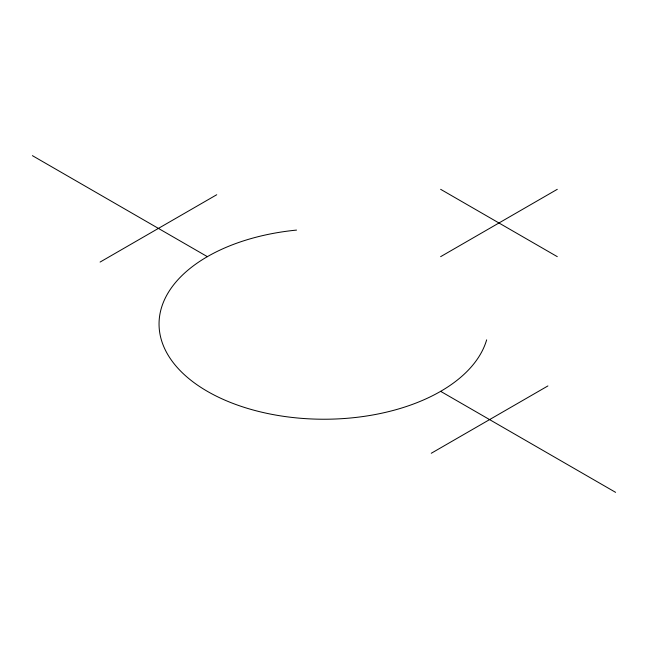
<?xml version="1.0" encoding="UTF-8"?>
<svg xmlns="http://www.w3.org/2000/svg" width="648" height="648" viewBox="0 0 648 648"><rect width="100%" height="100%" fill="white"/><g stroke="black" fill="none" stroke-linecap="round" stroke-linejoin="round"><path stroke-width="0.97" d="M100.092 262.067L216.732 194.732M440.64 256.657L557.28 189.313M431.268 453.268L547.908 385.933M440.64 189.313L557.28 256.657M32.4 155.65L207.36 256.657M440.64 391.343L615.6 492.35M486.648 339.86A164.957 95.232 0 0 1 314.807 419.086A164.957 95.232 0 0 1 159.303 329.306A164.957 95.232 0 0 1 296.525 230.097"/></g></svg>
